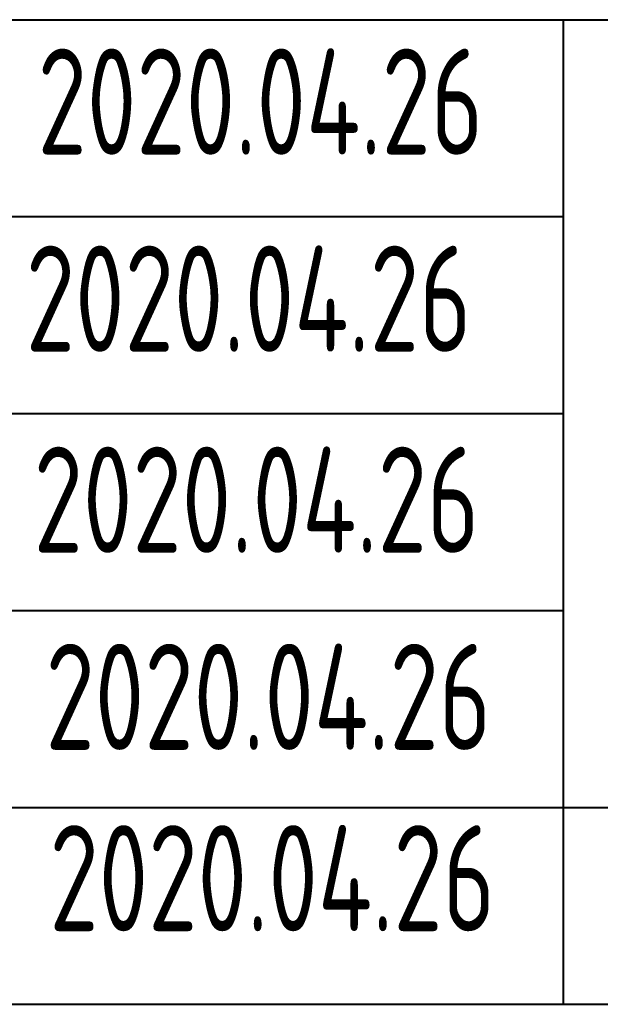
# Model space of a CAD drawing. Extents: x 6250600 to 6678662, y -692028 to -290561.
# Drawn here: x 6588142 to 6590059, y -370379 to -367129 of the extents above; entities that cross this region are included whole.
import ezdxf
from ezdxf.enums import TextEntityAlignment as Align

# ---------------------------------------------------------------- set-up
doc = ezdxf.new("R2010")
doc.units = 0
doc.header["$LTSCALE"] = 1000
doc.header["$MEASUREMENT"] = 0
doc.linetypes.add('2', pattern=[18.5, 12, -3, 0.5, -3])
doc.layers.get('0').update_dxf_attribs({"linetype": 'CONTINUOUS'})
doc.styles.add('sceie', font='sceie.shx', dxfattribs={"width": 0.7, "bigfont": 'sceic.shx'})

# ---------------------------------------------------------------- blocks, each defined once
blk = doc.blocks.new('qm')
at = {"style": 'sceie', "width": 0.8}
for p in [(-941169.6, -984626.3), (-941208.7, -985276.9), (-941182.6, -985940.5), (-941143.6, -986591.1), (-941130.5, -987189.7)]:
    blk.add_attdef('2020.04.26', text='', height=350, dxfattribs=at).set_placement(p, align=Align.MIDDLE)

msp = doc.modelspace()

# ---------------------------------------------------------------- linework, layer by layer
for p, q in [((6584437.7, -367128.7), (6602437.7, -367128.7)), ((6589937.7, -370378.7), (6589937.7, -367128.7)), ((6584437.7, -367778.7), (6589937.7, -367778.7)), ((6584437.7, -368428.7), (6589937.7, -368428.7)), ((6584437.7, -369078.7), (6589937.7, -369078.7)), ((6584437.7, -369728.7), (6602437.7, -369728.7)), ((6584437.7, -370378.7), (6602437.7, -370378.7))]:
    msp.add_line(p, q)

# ---------------------------------------------------------------- block references
at = {"color": 4, "linetype": '2'}
ref = msp.add_blockref('qm', (7530106.6, 617227.8), dxfattribs=at)
ref.add_attrib('2020.04.26', '2020.04.26', dxfattribs={"height": 350, "style": 'sceie', "width": 0.8}).set_placement((6588976.1, -369961.9), align=Align.MIDDLE)
ref.add_attrib('2020.04.26', '2020.04.26', dxfattribs={"height": 350, "style": 'sceie', "width": 0.8}).set_placement((6588963.1, -369363.3), align=Align.MIDDLE)
ref.add_attrib('2020.04.26', '2020.04.26', dxfattribs={"height": 350, "style": 'sceie', "width": 0.8}).set_placement((6588924, -368712.7), align=Align.MIDDLE)
ref.add_attrib('2020.04.26', '2020.04.26', dxfattribs={"height": 350, "style": 'sceie', "width": 0.8}).set_placement((6588898, -368049.1), align=Align.MIDDLE)
ref.add_attrib('2020.04.26', '2020.04.26', dxfattribs={"height": 350, "style": 'sceie', "width": 0.8}).set_placement((6588937, -367398.5), align=Align.MIDDLE)

doc.saveas('drawing.dxf')
